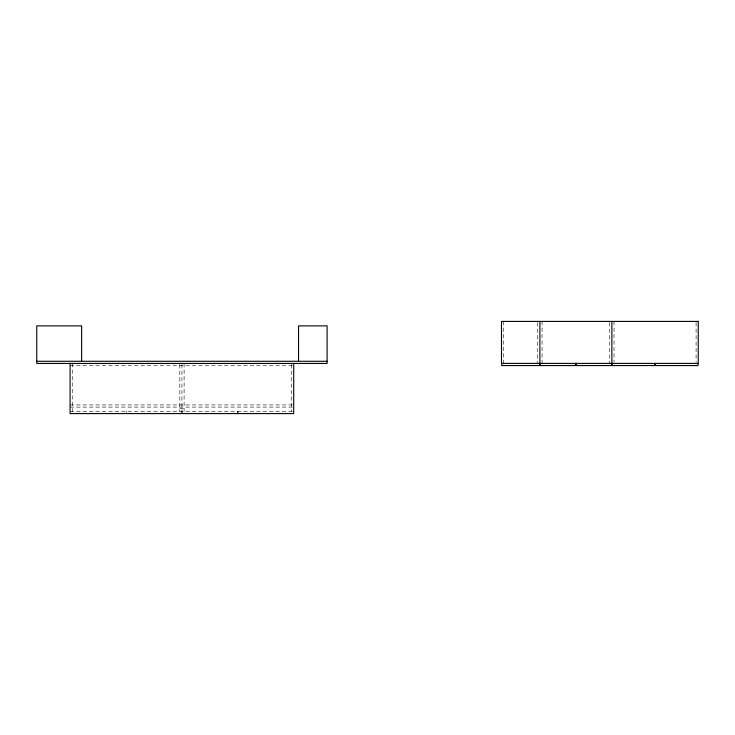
<?xml version="1.0" encoding="UTF-8"?>
<svg xmlns="http://www.w3.org/2000/svg" width="735" height="735" viewBox="0 0 735 735"><rect width="100%" height="100%" fill="white"/><g stroke="black" fill="none" stroke-linecap="round" stroke-linejoin="round"><path stroke-width="0.55" stroke-dasharray="3.67 2.76" d="M70.091 365.598L292.585 365.598M70.091 404.948L292.585 404.948M70.091 407.107L292.585 407.107M179.79 408.55L184.108 408.55M70.091 411.425L293.752 411.425M696.091 322.546L696.091 362.272M614.028 321.415L614.028 362.272M609.71 322.546L609.71 363.402M542.044 321.415L542.044 363.402M537.726 322.546L537.726 363.402M503.65 321.415L503.65 363.402M291.538 364.56L291.538 411.425M238.085 411.425L238.085 413.584M237.625 411.425L237.625 413.584M184.108 363.439L184.108 411.425M182.179 411.425L182.179 413.584M181.949 364.56L181.949 411.425M181.71 411.425L181.71 413.584M179.79 364.56L179.79 411.425M126.255 411.425L126.255 413.584M72.251 363.439L72.251 411.425"/><path stroke-width="1.1" d="M36.75 361.28L327.093 361.28M698.011 363.402L698.011 365.561L655.298 365.561L655.298 363.402M654.821 363.402L654.821 365.561L612.108 365.561L612.108 363.402M611.869 321.415L611.869 363.402M611.63 363.402L611.63 365.561L576.111 365.561L576.111 363.402M575.634 363.402L575.634 365.561L540.124 365.561L540.124 363.402M539.885 321.415L539.885 363.402M539.646 363.402L539.646 365.561L501.729 365.561L501.729 363.402M298.539 361.28L298.539 325.881L327.093 325.881L327.093 363.439L36.75 363.439L36.75 325.881L81.622 325.881L81.622 361.28M293.724 363.439L293.697 413.584L70.091 413.584L70.091 363.439M698.25 321.415L501.49 321.415L501.49 363.402L698.25 363.402L698.25 321.415"/></g></svg>
